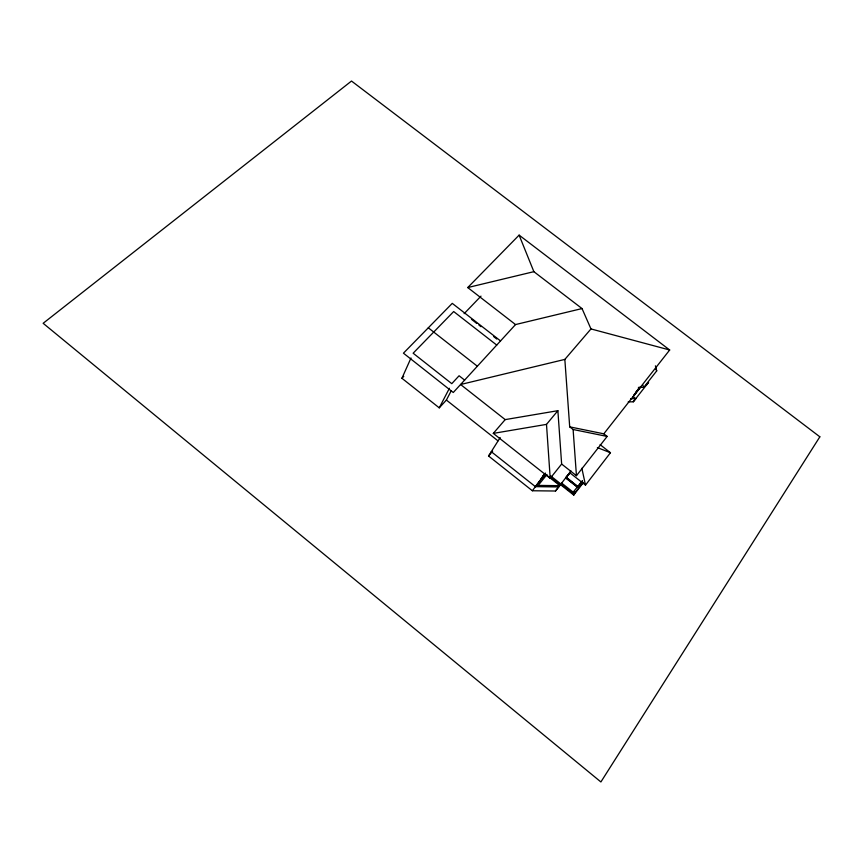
<?xml version="1.0" encoding="UTF-8"?>
<svg xmlns="http://www.w3.org/2000/svg" width="863" height="863" viewBox="0 0 863 863"><rect width="100%" height="100%" fill="white"/><g stroke="black" fill="none" stroke-linecap="round" stroke-linejoin="round"><path stroke-width="1.29" d="M451.22 390.81L446.387 400.065L439.256 407.843L401.921 378.274L411.004 357.983M464.143 313.668L480.993 296.138M439.256 407.843L449.407 388.274M560.249 484.974L555.481 491.015L532.374 490.756L488.555 455.998L500.184 437.563M542.795 476.462L543.69 475.006M532.374 490.756L545.297 473.183M545.524 473.539L541.295 479.278L545.297 473.356M545.006 474.283L541.899 478.512L541.446 478.156L544.089 474.877L544.531 475.222M540.389 486.02L557.401 486.236L557.854 485.653L538.21 485.405L546.959 474.499M555.481 491.015L561.662 483.086L573.151 492.158M569.914 472.557L565.643 477.929L577.239 487.077L577.746 486.419L566.15 477.282L577.606 486.603M550.702 475.934L574.197 494.499L573.733 495.071L560.475 484.607L571.015 470.971L569.677 472.665L585.492 485.114L610.454 452.741L600.109 444.661M567.811 475.729L570.173 472.697M583 482.611L574.046 493.776L572.719 492.719L573.593 491.597M578.156 486.581L578.857 486.851L578.156 486.581L582.309 481.241M578.232 486.98L582.223 481.845M578.717 487.023L580.314 484.963M574.046 493.776L574.92 492.644L574.251 492.126M573.733 495.071L583.571 482.363M639.461 387.681L636.301 391.726L639.677 387.433M634.283 395.178L636.009 392.32M636.236 392.05L639.828 387.433L633.971 394.941M640.875 386.71L633.14 396.646L635.772 398.674L633.302 401.824L628.199 401.867M638.404 387.401L643.787 387.368L656.711 370.874L655.405 365.836M633.302 401.824L648.598 382.298L646.107 385.47M561.64 464.046L550.216 478.35L493.302 433.388L505.189 419.612L557.876 410.691L561.64 464.046L576.452 475.707L607.153 436.43L603.809 433.819L569.699 426.851L564.844 359.407L590.972 328.932L582.04 308.566L533.873 271.672L519.116 235.124L467.746 287.562L515.535 324.564L582.04 308.566M603.809 433.819L669.677 350L519.116 235.124M566.02 477.638L567.671 475.545M557.401 486.236L559.095 484.078L550.001 476.894M572.719 492.719L582.385 480.669M541.069 479.105L544.693 475.06M491.274 451.683L535.394 486.646L545.006 474.693M535.567 486.786L537.164 484.801M538.749 482.816L540.346 480.831M493.302 433.388L546.495 424.38L557.876 410.691M488.555 455.998L492.665 451.176M515.535 324.564L453.269 392.492L403.442 353.183L452.255 303.366L500.54 340.917M401.921 378.274L403.765 376.354M564.844 359.407L460.594 384.51L505.189 419.612M467.746 287.562L533.873 271.672M630.648 398.728L635.772 398.674M535.394 486.646L558.631 486.937M569.699 426.851L573.108 429.504L607.153 436.43M590.972 328.932L669.677 350M597.39 447.606L610.454 452.741M471.532 319.321L476.764 323.485M478.9 325.049L481.004 326.689M493.614 336.505L496.732 339.03M496.732 345.071L453.679 311.543L413.14 353.215L451.791 383.668L459.094 375.761L464.618 380.108M428.307 327.811L477.347 366.225M565.783 477.746L577.379 486.894M546.527 475.092L558.641 484.661M446.387 400.065L497.962 440.831M642.676 384.941L643.787 387.368M655.621 368.458L656.711 370.874M581.856 468.264L585.492 485.114M573.108 429.504L576.452 475.707M546.495 424.38L550.216 478.35M819.85 436.818L600.896 781.954L43.15 323.301L351.5 81.046L819.85 436.818"/></g></svg>
